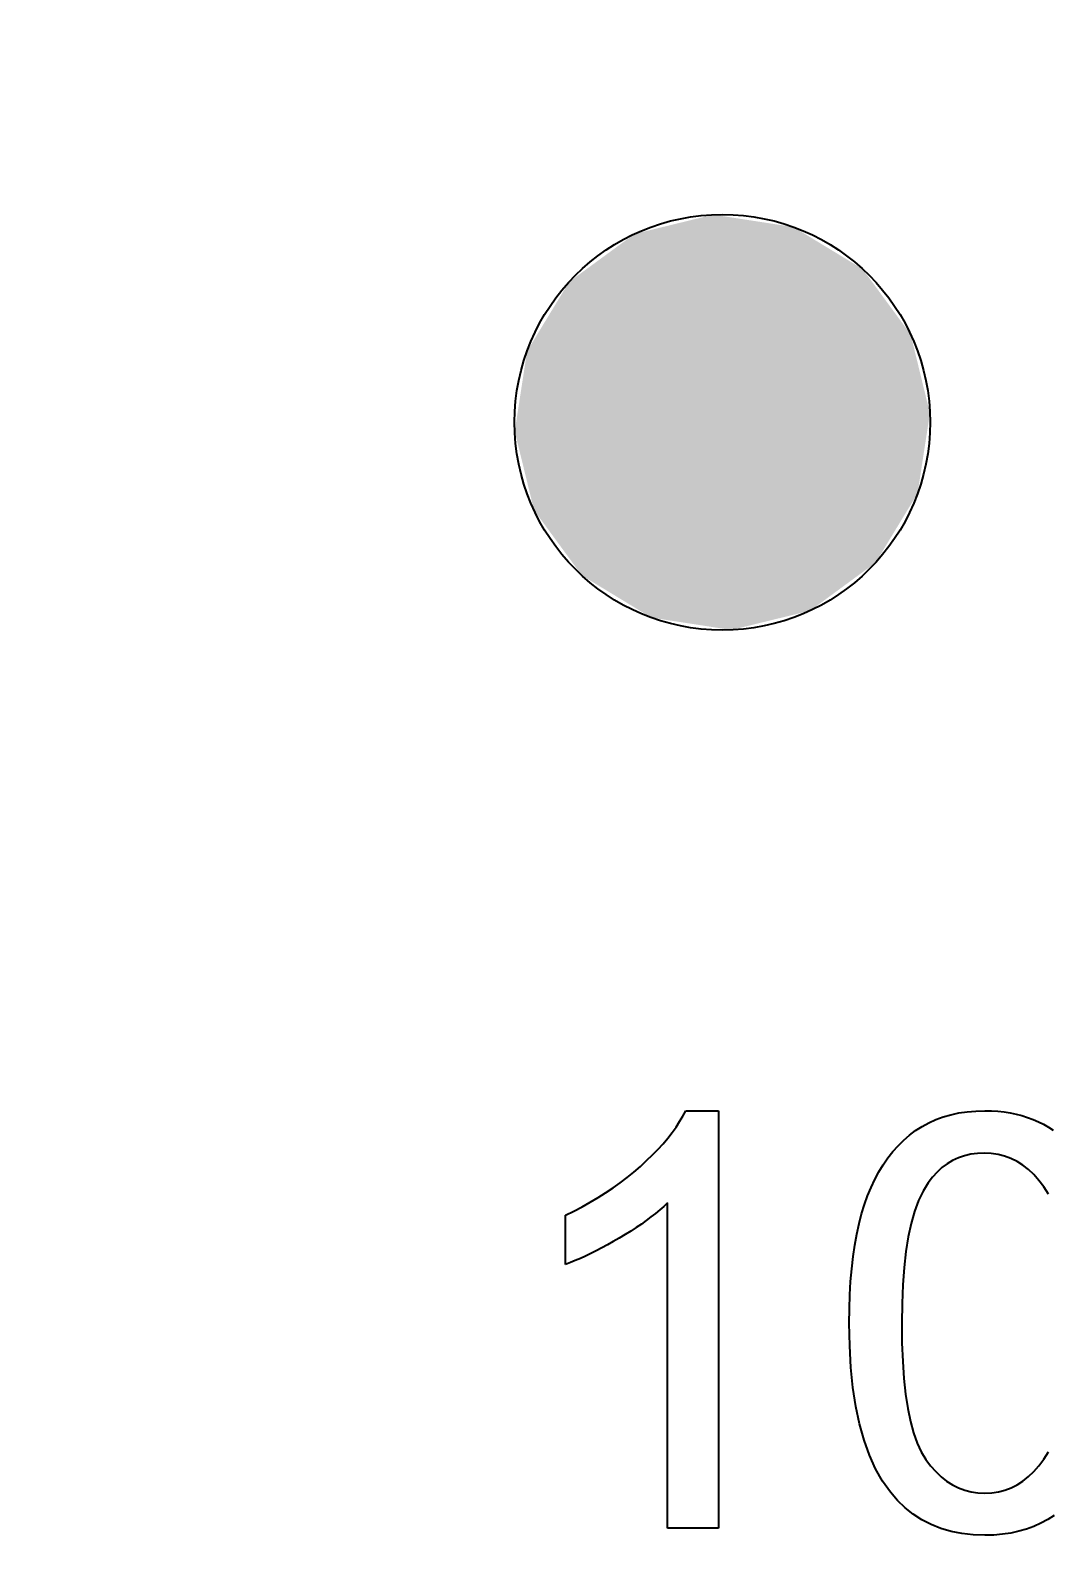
# Model space of a CAD drawing. Extents: x 23 to 417, y 3 to 294.
# Drawn here: x 367.885 to 371.069, y 99.157 to 103.936 of the extents above; entities that cross this region are included whole.
import ezdxf

# ---------------------------------------------------------------- set-up
doc = ezdxf.new("R2010")
doc.units = 0
doc.layers.get('0').update_dxf_attribs({"lineweight": 13})

# ---------------------------------------------------------------- blocks, each defined once
blk = doc.blocks.new('BLOCK2367')
at = {"color": 7, "lineweight": 5}
for points in [[(135.2871, 35.5646), (136.1588, 36.2037), (135.6618, 36.182), (135.9081, 36.2423)], [(135.2871, 35.5646), (136.5256, 35.8676), (136.1588, 36.2037), (136.3756, 36.0721)], [(135.2871, 35.5646), (135.6618, 36.182), (135.3257, 35.8152), (135.4572, 36.032)], [(135.2871, 35.5646), (136.5473, 35.3706), (136.5256, 35.8676), (136.5858, 35.6213)], [(135.2871, 35.5646), (135.3474, 35.3182), (135.7142, 34.9821), (135.4973, 35.1137)], [(135.2871, 35.5646), (135.7142, 34.9821), (136.2112, 35.0038), (135.9648, 34.9435)], [(135.2871, 35.5646), (136.2112, 35.0038), (136.5473, 35.3706), (136.4157, 35.1538)]]:
    blk.add_solid(points, dxfattribs=at)

msp = doc.modelspace()

# ---------------------------------------------------------------- linework, layer by layer
at = {"color": 7, "lineweight": 35, "ltscale": 0.000494049}
msp.add_line((369.9154, 100.5236), (369.9254, 100.5406), dxfattribs=at)
at = {"color": 7, "lineweight": 35, "ltscale": 0.000477851}
msp.add_line((369.9254, 100.5406), (369.9344, 100.5575), dxfattribs=at)
at = {"color": 7, "lineweight": 35, "ltscale": 0.002572}
msp.add_line((369.9344, 100.5575), (370.0372, 100.5575), dxfattribs=at)
at = {"color": 7, "lineweight": 35, "ltscale": 0.032633}
msp.add_line((370.0372, 100.5575), (370.0372, 99.2522), dxfattribs=at)
at = {"color": 7, "lineweight": 35, "ltscale": 0.000613245}
msp.add_line((370.717, 100.53), (370.7401, 100.5384), dxfattribs=at)
at = {"color": 7, "lineweight": 35, "ltscale": 0.000625071}
msp.add_line((370.7401, 100.5384), (370.7641, 100.5453), dxfattribs=at)
at = {"color": 7, "lineweight": 35, "ltscale": 0.000638922}
msp.add_line((370.7641, 100.5453), (370.7891, 100.5506), dxfattribs=at)
at = {"color": 7, "lineweight": 35, "ltscale": 0.000655588}
msp.add_line((370.7891, 100.5506), (370.8151, 100.5544), dxfattribs=at)
at = {"color": 7, "lineweight": 35, "ltscale": 0.000675917}
msp.add_line((370.8151, 100.5544), (370.842, 100.5567), dxfattribs=at)
at = {"color": 7, "lineweight": 35, "ltscale": 0.00069751}
msp.add_line((370.842, 100.5567), (370.8699, 100.5575), dxfattribs=at)
at = {"color": 7, "lineweight": 35, "ltscale": 0.000516823}
msp.add_line((370.8699, 100.5575), (370.8906, 100.5571), dxfattribs=at)
at = {"color": 7, "lineweight": 35, "ltscale": 0.000504845}
msp.add_line((370.8906, 100.5571), (370.9107, 100.5558), dxfattribs=at)
at = {"color": 7, "lineweight": 35, "ltscale": 0.000493753}
msp.add_line((370.9107, 100.5558), (370.9303, 100.5537), dxfattribs=at)
at = {"color": 7, "lineweight": 35, "ltscale": 0.000483749}
msp.add_line((370.9303, 100.5537), (370.9495, 100.5507), dxfattribs=at)
at = {"color": 7, "lineweight": 35, "ltscale": 0.000475677}
msp.add_line((370.9495, 100.5507), (370.9681, 100.5469), dxfattribs=at)
at = {"color": 7, "lineweight": 35, "ltscale": 0.000466794}
msp.add_line((370.9681, 100.5469), (370.9862, 100.5423), dxfattribs=at)
at = {"color": 7, "lineweight": 35, "ltscale": 0.000460189}
msp.add_line((370.9862, 100.5423), (371.0038, 100.5368), dxfattribs=at)
at = {"color": 7, "lineweight": 35, "ltscale": 0.000454896}
msp.add_line((371.0038, 100.5368), (371.0208, 100.5305), dxfattribs=at)
at = {"color": 7, "lineweight": 35, "ltscale": 0.000550975}
msp.add_line((369.878, 100.4719), (369.8916, 100.4892), dxfattribs=at)
at = {"color": 7, "lineweight": 35, "ltscale": 0.000531317}
msp.add_line((369.8916, 100.4892), (369.9041, 100.5065), dxfattribs=at)
at = {"color": 7, "lineweight": 35, "ltscale": 0.00051234}
msp.add_line((369.9041, 100.5065), (369.9154, 100.5236), dxfattribs=at)
at = {"color": 7, "lineweight": 35, "ltscale": 0.000600454}
msp.add_line((370.6345, 100.4812), (370.6536, 100.4957), dxfattribs=at)
at = {"color": 7, "lineweight": 35, "ltscale": 0.00060005}
msp.add_line((370.6536, 100.4957), (370.6738, 100.5087), dxfattribs=at)
at = {"color": 7, "lineweight": 35, "ltscale": 0.000599994}
msp.add_line((370.6738, 100.5087), (370.6949, 100.5201), dxfattribs=at)
at = {"color": 7, "lineweight": 35, "ltscale": 0.000605538}
msp.add_line((370.6949, 100.5201), (370.717, 100.53), dxfattribs=at)
at = {"color": 7, "lineweight": 35, "ltscale": 0.000451567}
msp.add_line((371.0208, 100.5305), (371.0374, 100.5234), dxfattribs=at)
at = {"color": 7, "lineweight": 35, "ltscale": 0.000447777}
msp.add_line((371.0374, 100.5234), (371.0535, 100.5154), dxfattribs=at)
at = {"color": 7, "lineweight": 35, "ltscale": 0.00044597}
msp.add_line((371.0535, 100.5154), (371.069, 100.5066), dxfattribs=at)
at = {"color": 7, "lineweight": 35, "ltscale": 0.00044351}
msp.add_line((371.069, 100.5066), (371.0839, 100.497), dxfattribs=at)
at = {"color": 7, "lineweight": 35, "ltscale": 0.000592586}
msp.add_line((369.8473, 100.4369), (369.8633, 100.4545), dxfattribs=at)
at = {"color": 7, "lineweight": 35, "ltscale": 0.000571087}
msp.add_line((369.8633, 100.4545), (369.878, 100.4719), dxfattribs=at)
at = {"color": 7, "lineweight": 35, "ltscale": 0.000617866}
msp.add_line((370.5825, 100.4297), (370.5989, 100.4481), dxfattribs=at)
at = {"color": 7, "lineweight": 35, "ltscale": 0.000610151}
msp.add_line((370.5989, 100.4481), (370.6162, 100.4653), dxfattribs=at)
at = {"color": 7, "lineweight": 35, "ltscale": 0.000605263}
msp.add_line((370.6162, 100.4653), (370.6345, 100.4812), dxfattribs=at)
at = {"color": 7, "lineweight": 35, "ltscale": 0.0006609}
msp.add_line((369.7925, 100.3837), (369.8119, 100.4015), dxfattribs=at)
at = {"color": 7, "lineweight": 35, "ltscale": 0.000637241}
msp.add_line((369.8119, 100.4015), (369.8302, 100.4193), dxfattribs=at)
at = {"color": 7, "lineweight": 35, "ltscale": 0.000614079}
msp.add_line((369.8302, 100.4193), (369.8473, 100.4369), dxfattribs=at)
at = {"color": 7, "lineweight": 35, "ltscale": 0.000639409}
msp.add_line((370.5524, 100.3889), (370.567, 100.4099), dxfattribs=at)
at = {"color": 7, "lineweight": 35, "ltscale": 0.000627348}
msp.add_line((370.567, 100.4099), (370.5825, 100.4297), dxfattribs=at)
at = {"color": 7, "lineweight": 35, "ltscale": 0.000506305}
msp.add_line((370.7521, 100.3918), (370.7359, 100.3797), dxfattribs=at)
at = {"color": 7, "lineweight": 35, "ltscale": 0.000498228}
msp.add_line((370.7692, 100.4021), (370.7521, 100.3918), dxfattribs=at)
at = {"color": 7, "lineweight": 35, "ltscale": 0.000496524}
msp.add_line((370.7872, 100.4104), (370.7692, 100.4021), dxfattribs=at)
at = {"color": 7, "lineweight": 35, "ltscale": 0.000499522}
msp.add_line((370.8061, 100.417), (370.7872, 100.4104), dxfattribs=at)
at = {"color": 7, "lineweight": 35, "ltscale": 0.000507498}
msp.add_line((370.8259, 100.4216), (370.8061, 100.417), dxfattribs=at)
at = {"color": 7, "lineweight": 35, "ltscale": 0.00052136}
msp.add_line((370.8466, 100.4244), (370.8259, 100.4216), dxfattribs=at)
at = {"color": 7, "lineweight": 35, "ltscale": 0.000539061}
msp.add_line((370.8681, 100.4253), (370.8466, 100.4244), dxfattribs=at)
at = {"color": 7, "lineweight": 35, "ltscale": 0.000550106}
msp.add_line((370.8901, 100.4243), (370.8681, 100.4253), dxfattribs=at)
at = {"color": 7, "lineweight": 35, "ltscale": 0.000537418}
msp.add_line((370.9113, 100.4211), (370.8901, 100.4243), dxfattribs=at)
at = {"color": 7, "lineweight": 35, "ltscale": 0.000529482}
msp.add_line((370.9319, 100.4159), (370.9113, 100.4211), dxfattribs=at)
at = {"color": 7, "lineweight": 35, "ltscale": 0.000527429}
msp.add_line((370.9516, 100.4085), (370.9319, 100.4159), dxfattribs=at)
at = {"color": 7, "lineweight": 35, "ltscale": 0.000532033}
msp.add_line((370.9707, 100.399), (370.9516, 100.4085), dxfattribs=at)
at = {"color": 7, "lineweight": 35, "ltscale": 0.000541521}
msp.add_line((370.9889, 100.3874), (370.9707, 100.399), dxfattribs=at)
at = {"color": 7, "lineweight": 35, "ltscale": 0.000682807}
msp.add_line((369.7293, 100.3323), (369.751, 100.3489), dxfattribs=at)
at = {"color": 7, "lineweight": 35, "ltscale": 0.000678619}
msp.add_line((369.751, 100.3489), (369.7721, 100.366), dxfattribs=at)
at = {"color": 7, "lineweight": 35, "ltscale": 0.000673219}
msp.add_line((369.7721, 100.366), (369.7925, 100.3837), dxfattribs=at)
at = {"color": 7, "lineweight": 35, "ltscale": 0.000688987}
msp.add_line((370.5143, 100.318), (370.5261, 100.3429), dxfattribs=at)
at = {"color": 7, "lineweight": 35, "ltscale": 0.000670074}
msp.add_line((370.5261, 100.3429), (370.5388, 100.3665), dxfattribs=at)
at = {"color": 7, "lineweight": 35, "ltscale": 0.000654369}
msp.add_line((370.5388, 100.3665), (370.5524, 100.3889), dxfattribs=at)
at = {"color": 7, "lineweight": 35, "ltscale": 0.000557439}
msp.add_line((370.7061, 100.3499), (370.6925, 100.3322), dxfattribs=at)
at = {"color": 7, "lineweight": 35, "ltscale": 0.000535676}
msp.add_line((370.7206, 100.3658), (370.7061, 100.3499), dxfattribs=at)
at = {"color": 7, "lineweight": 35, "ltscale": 0.000518872}
msp.add_line((370.7359, 100.3797), (370.7206, 100.3658), dxfattribs=at)
at = {"color": 7, "lineweight": 35, "ltscale": 0.000557181}
msp.add_line((371.0065, 100.3737), (370.9889, 100.3874), dxfattribs=at)
at = {"color": 7, "lineweight": 35, "ltscale": 0.000577479}
msp.add_line((371.0233, 100.3578), (371.0065, 100.3737), dxfattribs=at)
at = {"color": 7, "lineweight": 35, "ltscale": 0.000602289}
msp.add_line((371.0394, 100.3399), (371.0233, 100.3578), dxfattribs=at)
at = {"color": 7, "lineweight": 35, "ltscale": 0.00070138}
msp.add_line((369.6601, 100.2858), (369.6838, 100.3008), dxfattribs=at)
at = {"color": 7, "lineweight": 35, "ltscale": 0.000695688}
msp.add_line((369.6838, 100.3008), (369.7069, 100.3163), dxfattribs=at)
at = {"color": 7, "lineweight": 35, "ltscale": 0.000689196}
msp.add_line((369.7069, 100.3163), (369.7293, 100.3323), dxfattribs=at)
at = {"color": 7, "lineweight": 35, "ltscale": 0.000708756}
msp.add_line((370.5034, 100.2919), (370.5143, 100.318), dxfattribs=at)
at = {"color": 7, "lineweight": 35, "ltscale": 0.000823921}
msp.add_line((370.6769, 100.3065), (370.6628, 100.2766), dxfattribs=at)
at = {"color": 7, "lineweight": 35, "ltscale": 0.000753952}
msp.add_line((370.6925, 100.3322), (370.6769, 100.3065), dxfattribs=at)
at = {"color": 7, "lineweight": 35, "ltscale": 0.000631061}
msp.add_line((371.0548, 100.3198), (371.0394, 100.3399), dxfattribs=at)
at = {"color": 7, "lineweight": 35, "ltscale": 0.000681997}
msp.add_line((371.069, 100.2966), (371.0548, 100.3198), dxfattribs=at)
at = {"color": 7, "lineweight": 35, "ltscale": 0.000726429}
msp.add_line((369.5848, 100.244), (369.6106, 100.2574), dxfattribs=at)
at = {"color": 7, "lineweight": 35, "ltscale": 0.000717002}
msp.add_line((369.6106, 100.2574), (369.6357, 100.2713), dxfattribs=at)
at = {"color": 7, "lineweight": 35, "ltscale": 0.000709919}
msp.add_line((369.6357, 100.2713), (369.6601, 100.2858), dxfattribs=at)
at = {"color": 7, "lineweight": 35, "ltscale": 0.000432224}
msp.add_line((369.8531, 100.2473), (369.8398, 100.2363), dxfattribs=at)
at = {"color": 7, "lineweight": 35, "ltscale": 0.000418255}
msp.add_line((369.8657, 100.2583), (369.8531, 100.2473), dxfattribs=at)
at = {"color": 7, "lineweight": 35, "ltscale": 0.000404277}
msp.add_line((369.8776, 100.2693), (369.8657, 100.2583), dxfattribs=at)
at = {"color": 7, "lineweight": 35, "ltscale": 0.025428}
msp.add_line((369.8776, 99.2522), (369.8776, 100.2693), dxfattribs=at)
at = {"color": 7, "lineweight": 35, "ltscale": 0.000759923}
msp.add_line((370.4844, 100.2354), (370.4935, 100.2644), dxfattribs=at)
at = {"color": 7, "lineweight": 35, "ltscale": 0.000729778}
msp.add_line((370.4935, 100.2644), (370.5034, 100.2919), dxfattribs=at)
at = {"color": 7, "lineweight": 35, "ltscale": 0.000900028}
msp.add_line((370.6628, 100.2766), (370.6505, 100.2428), dxfattribs=at)
at = {"color": 7, "lineweight": 35, "ltscale": 0.000735462}
msp.add_line((369.5583, 100.2311), (369.5848, 100.244), dxfattribs=at)
at = {"color": 7, "lineweight": 35, "ltscale": 0.003857}
msp.add_line((369.5583, 100.0769), (369.5583, 100.2311), dxfattribs=at)
at = {"color": 7, "lineweight": 35, "ltscale": 0.000489101}
msp.add_line((369.7955, 100.2033), (369.7793, 100.1923), dxfattribs=at)
at = {"color": 7, "lineweight": 35, "ltscale": 0.000474747}
msp.add_line((369.811, 100.2143), (369.7955, 100.2033), dxfattribs=at)
at = {"color": 7, "lineweight": 35, "ltscale": 0.000459988}
msp.add_line((369.8257, 100.2253), (369.811, 100.2143), dxfattribs=at)
at = {"color": 7, "lineweight": 35, "ltscale": 0.00044583}
msp.add_line((369.8398, 100.2363), (369.8257, 100.2253), dxfattribs=at)
at = {"color": 7, "lineweight": 35, "ltscale": 0.000834403}
msp.add_line((370.4693, 100.172), (370.4764, 100.2046), dxfattribs=at)
at = {"color": 7, "lineweight": 35, "ltscale": 0.000796035}
msp.add_line((370.4764, 100.2046), (370.4844, 100.2354), dxfattribs=at)
at = {"color": 7, "lineweight": 35, "ltscale": 0.001072}
msp.add_line((370.6397, 100.205), (370.6307, 100.1631), dxfattribs=at)
at = {"color": 7, "lineweight": 35, "ltscale": 0.000983638}
msp.add_line((370.6505, 100.2428), (370.6397, 100.205), dxfattribs=at)
at = {"color": 7, "lineweight": 35, "ltscale": 0.00053499}
msp.add_line((369.7264, 100.1593), (369.7079, 100.1486), dxfattribs=at)
at = {"color": 7, "lineweight": 35, "ltscale": 0.000535143}
msp.add_line((369.7448, 100.1703), (369.7264, 100.1593), dxfattribs=at)
at = {"color": 7, "lineweight": 35, "ltscale": 0.000519298}
msp.add_line((369.7624, 100.1813), (369.7448, 100.1703), dxfattribs=at)
at = {"color": 7, "lineweight": 35, "ltscale": 0.000504826}
msp.add_line((369.7793, 100.1923), (369.7624, 100.1813), dxfattribs=at)
at = {"color": 7, "lineweight": 35, "ltscale": 0.000874208}
msp.add_line((370.4631, 100.1376), (370.4693, 100.172), dxfattribs=at)
at = {"color": 7, "lineweight": 35, "ltscale": 0.001162}
msp.add_line((370.6307, 100.1631), (370.6233, 100.1172), dxfattribs=at)
at = {"color": 7, "lineweight": 35, "ltscale": 0.00046092}
msp.add_line((369.6376, 100.1112), (369.621, 100.1032), dxfattribs=at)
at = {"color": 7, "lineweight": 35, "ltscale": 0.00047593}
msp.add_line((369.6546, 100.1197), (369.6376, 100.1112), dxfattribs=at)
at = {"color": 7, "lineweight": 35, "ltscale": 0.000489985}
msp.add_line((369.672, 100.1288), (369.6546, 100.1197), dxfattribs=at)
at = {"color": 7, "lineweight": 35, "ltscale": 0.00050438}
msp.add_line((369.6897, 100.1384), (369.672, 100.1288), dxfattribs=at)
at = {"color": 7, "lineweight": 35, "ltscale": 0.000519793}
msp.add_line((369.7079, 100.1486), (369.6897, 100.1384), dxfattribs=at)
at = {"color": 7, "lineweight": 35, "ltscale": 0.000914303}
msp.add_line((370.4579, 100.1014), (370.4631, 100.1376), dxfattribs=at)
at = {"color": 7, "lineweight": 35, "ltscale": 0.001257}
msp.add_line((370.6233, 100.1172), (370.6175, 100.0673), dxfattribs=at)
at = {"color": 7, "lineweight": 35, "ltscale": 0.000404492}
msp.add_line((369.5735, 100.0826), (369.5583, 100.0769), dxfattribs=at)
at = {"color": 7, "lineweight": 35, "ltscale": 0.000417722}
msp.add_line((369.5889, 100.0889), (369.5735, 100.0826), dxfattribs=at)
at = {"color": 7, "lineweight": 35, "ltscale": 0.000431549}
msp.add_line((369.6048, 100.0958), (369.5889, 100.0889), dxfattribs=at)
at = {"color": 7, "lineweight": 35, "ltscale": 0.000446026}
msp.add_line((369.621, 100.1032), (369.6048, 100.0958), dxfattribs=at)
at = {"color": 7, "lineweight": 35, "ltscale": 0.000998762}
msp.add_line((370.4503, 100.0235), (370.4536, 100.0633), dxfattribs=at)
at = {"color": 7, "lineweight": 35, "ltscale": 0.000956674}
msp.add_line((370.4536, 100.0633), (370.4579, 100.1014), dxfattribs=at)
at = {"color": 7, "lineweight": 35, "ltscale": 0.001353}
msp.add_line((370.6175, 100.0673), (370.6134, 100.0133), dxfattribs=at)
at = {"color": 7, "lineweight": 35, "ltscale": 0.001042}
msp.add_line((370.4479, 99.9819), (370.4503, 100.0235), dxfattribs=at)
at = {"color": 7, "lineweight": 35, "ltscale": 0.001451}
msp.add_line((370.6134, 100.0133), (370.6109, 99.9553), dxfattribs=at)
at = {"color": 7, "lineweight": 35, "ltscale": 0.001086}
msp.add_line((370.4465, 99.9385), (370.4479, 99.9819), dxfattribs=at)
at = {"color": 7, "lineweight": 35, "ltscale": 0.00113}
msp.add_line((370.446, 99.8933), (370.4465, 99.9385), dxfattribs=at)
at = {"color": 7, "lineweight": 35, "ltscale": 0.00155}
msp.add_line((370.6109, 99.9553), (370.6101, 99.8933), dxfattribs=at)
at = {"color": 7, "lineweight": 35, "ltscale": 0.001781}
msp.add_line((370.4473, 99.8221), (370.446, 99.8933), dxfattribs=at)
at = {"color": 7, "lineweight": 35, "ltscale": 0.001547}
msp.add_line((370.6101, 99.8933), (370.6108, 99.8314), dxfattribs=at)
at = {"color": 7, "lineweight": 35, "ltscale": 0.001681}
msp.add_line((370.4511, 99.755), (370.4473, 99.8221), dxfattribs=at)
at = {"color": 7, "lineweight": 35, "ltscale": 0.001441}
msp.add_line((370.6108, 99.8314), (370.613, 99.7738), dxfattribs=at)
at = {"color": 7, "lineweight": 35, "ltscale": 0.001336}
msp.add_line((370.613, 99.7738), (370.6168, 99.7205), dxfattribs=at)
at = {"color": 7, "lineweight": 35, "ltscale": 0.001584}
msp.add_line((370.4576, 99.6919), (370.4511, 99.755), dxfattribs=at)
at = {"color": 7, "lineweight": 35, "ltscale": 0.001491}
msp.add_line((370.4666, 99.6329), (370.4576, 99.6919), dxfattribs=at)
at = {"color": 7, "lineweight": 35, "ltscale": 0.001233}
msp.add_line((370.6168, 99.7205), (370.6221, 99.6715), dxfattribs=at)
at = {"color": 7, "lineweight": 35, "ltscale": 0.001402}
msp.add_line((370.4782, 99.5781), (370.4666, 99.6329), dxfattribs=at)
at = {"color": 7, "lineweight": 35, "ltscale": 0.001131}
msp.add_line((370.6221, 99.6715), (370.6288, 99.6267), dxfattribs=at)
at = {"color": 7, "lineweight": 35, "ltscale": 0.001032}
msp.add_line((370.6288, 99.6267), (370.637, 99.5862), dxfattribs=at)
at = {"color": 7, "lineweight": 35, "ltscale": 0.001319}
msp.add_line((370.4923, 99.5272), (370.4782, 99.5781), dxfattribs=at)
at = {"color": 7, "lineweight": 35, "ltscale": 0.000936612}
msp.add_line((370.637, 99.5862), (370.6468, 99.5501), dxfattribs=at)
at = {"color": 7, "lineweight": 35, "ltscale": 0.000846198}
msp.add_line((370.6468, 99.5501), (370.658, 99.5181), dxfattribs=at)
at = {"color": 7, "lineweight": 35, "ltscale": 0.001241}
msp.add_line((370.509, 99.4805), (370.4923, 99.5272), dxfattribs=at)
at = {"color": 7, "lineweight": 35, "ltscale": 0.00076018}
msp.add_line((370.658, 99.5181), (370.6708, 99.4905), dxfattribs=at)
at = {"color": 7, "lineweight": 35, "ltscale": 0.00068329}
msp.add_line((370.6708, 99.4905), (370.685, 99.4672), dxfattribs=at)
at = {"color": 7, "lineweight": 35, "ltscale": 0.000684966}
msp.add_line((371.0548, 99.4676), (371.069, 99.491), dxfattribs=at)
at = {"color": 7, "lineweight": 35, "ltscale": 0.00117}
msp.add_line((370.5283, 99.4378), (370.509, 99.4805), dxfattribs=at)
at = {"color": 7, "lineweight": 35, "ltscale": 0.001109}
msp.add_line((370.5502, 99.3993), (370.5283, 99.4378), dxfattribs=at)
at = {"color": 7, "lineweight": 35, "ltscale": 0.000632393}
msp.add_line((370.685, 99.4672), (370.7003, 99.4471), dxfattribs=at)
at = {"color": 7, "lineweight": 35, "ltscale": 0.000602776}
msp.add_line((370.7003, 99.4471), (370.7164, 99.4291), dxfattribs=at)
at = {"color": 7, "lineweight": 35, "ltscale": 0.000604237}
msp.add_line((371.0234, 99.4293), (371.0394, 99.4474), dxfattribs=at)
at = {"color": 7, "lineweight": 35, "ltscale": 0.000633991}
msp.add_line((371.0394, 99.4474), (371.0548, 99.4676), dxfattribs=at)
at = {"color": 7, "lineweight": 35, "ltscale": 0.001057}
msp.add_line((370.5746, 99.3648), (370.5502, 99.3993), dxfattribs=at)
at = {"color": 7, "lineweight": 35, "ltscale": 0.000577355}
msp.add_line((370.7164, 99.4291), (370.7331, 99.4132), dxfattribs=at)
at = {"color": 7, "lineweight": 35, "ltscale": 0.000555797}
msp.add_line((370.7331, 99.4132), (370.7506, 99.3994), dxfattribs=at)
at = {"color": 7, "lineweight": 35, "ltscale": 0.000538939}
msp.add_line((370.7506, 99.3994), (370.7687, 99.3877), dxfattribs=at)
at = {"color": 7, "lineweight": 35, "ltscale": 0.000528072}
msp.add_line((370.7687, 99.3877), (370.7875, 99.3782), dxfattribs=at)
at = {"color": 7, "lineweight": 35, "ltscale": 0.000528513}
msp.add_line((370.9522, 99.3783), (370.9711, 99.3878), dxfattribs=at)
at = {"color": 7, "lineweight": 35, "ltscale": 0.000539485}
msp.add_line((370.9711, 99.3878), (370.9892, 99.3995), dxfattribs=at)
at = {"color": 7, "lineweight": 35, "ltscale": 0.000556724}
msp.add_line((370.9892, 99.3995), (371.0067, 99.4134), dxfattribs=at)
at = {"color": 7, "lineweight": 35, "ltscale": 0.000578409}
msp.add_line((371.0067, 99.4134), (371.0234, 99.4293), dxfattribs=at)
at = {"color": 7, "lineweight": 35, "ltscale": 0.000848255}
msp.add_line((370.5969, 99.3392), (370.5746, 99.3648), dxfattribs=at)
at = {"color": 7, "lineweight": 35, "ltscale": 0.000827356}
msp.add_line((370.6207, 99.3162), (370.5969, 99.3392), dxfattribs=at)
at = {"color": 7, "lineweight": 35, "ltscale": 0.000522948}
msp.add_line((370.7875, 99.3782), (370.8071, 99.3708), dxfattribs=at)
at = {"color": 7, "lineweight": 35, "ltscale": 0.000522872}
msp.add_line((370.8071, 99.3708), (370.8273, 99.3655), dxfattribs=at)
at = {"color": 7, "lineweight": 35, "ltscale": 0.000529685}
msp.add_line((370.8273, 99.3655), (370.8483, 99.3623), dxfattribs=at)
at = {"color": 7, "lineweight": 35, "ltscale": 0.000541179}
msp.add_line((370.8483, 99.3623), (370.8699, 99.3612), dxfattribs=at)
at = {"color": 7, "lineweight": 35, "ltscale": 0.000542153}
msp.add_line((370.8699, 99.3612), (370.8915, 99.3623), dxfattribs=at)
at = {"color": 7, "lineweight": 35, "ltscale": 0.000528762}
msp.add_line((370.8915, 99.3623), (370.9125, 99.3655), dxfattribs=at)
at = {"color": 7, "lineweight": 35, "ltscale": 0.000523939}
msp.add_line((370.9125, 99.3655), (370.9327, 99.3708), dxfattribs=at)
at = {"color": 7, "lineweight": 35, "ltscale": 0.000522395}
msp.add_line((370.9327, 99.3708), (370.9522, 99.3783), dxfattribs=at)
at = {"color": 7, "lineweight": 35, "ltscale": 0.000813691}
msp.add_line((370.6463, 99.296), (370.6207, 99.3162), dxfattribs=at)
at = {"color": 7, "lineweight": 35, "ltscale": 0.000806643}
msp.add_line((370.6733, 99.2785), (370.6463, 99.296), dxfattribs=at)
at = {"color": 7, "lineweight": 35, "ltscale": 0.000601097}
msp.add_line((371.087, 99.2921), (371.0668, 99.2791), dxfattribs=at)
at = {"color": 7, "lineweight": 35, "ltscale": 0.003991}
msp.add_line((370.0372, 99.2522), (369.8776, 99.2522), dxfattribs=at)
at = {"color": 7, "lineweight": 35, "ltscale": 0.0008082}
msp.add_line((370.7021, 99.2637), (370.6733, 99.2785), dxfattribs=at)
at = {"color": 7, "lineweight": 35, "ltscale": 0.000817008}
msp.add_line((370.7324, 99.2516), (370.7021, 99.2637), dxfattribs=at)
at = {"color": 7, "lineweight": 35, "ltscale": 0.000832598}
msp.add_line((370.7644, 99.2421), (370.7324, 99.2516), dxfattribs=at)
at = {"color": 7, "lineweight": 35, "ltscale": 0.000627245}
msp.add_line((371.0004, 99.2492), (370.9763, 99.2423), dxfattribs=at)
at = {"color": 7, "lineweight": 35, "ltscale": 0.000615453}
msp.add_line((371.0235, 99.2576), (371.0004, 99.2492), dxfattribs=at)
at = {"color": 7, "lineweight": 35, "ltscale": 0.000607027}
msp.add_line((371.0456, 99.2676), (371.0235, 99.2576), dxfattribs=at)
at = {"color": 7, "lineweight": 35, "ltscale": 0.000602726}
msp.add_line((371.0668, 99.2791), (371.0456, 99.2676), dxfattribs=at)
at = {"color": 7, "lineweight": 35, "ltscale": 0.000855858}
msp.add_line((370.7979, 99.2354), (370.7644, 99.2421), dxfattribs=at)
at = {"color": 7, "lineweight": 35, "ltscale": 0.000885537}
msp.add_line((370.8331, 99.2313), (370.7979, 99.2354), dxfattribs=at)
at = {"color": 7, "lineweight": 35, "ltscale": 0.000920044}
msp.add_line((370.8699, 99.23), (370.8331, 99.2313), dxfattribs=at)
at = {"color": 7, "lineweight": 35, "ltscale": 0.000701487}
msp.add_line((370.8979, 99.2308), (370.8699, 99.23), dxfattribs=at)
at = {"color": 7, "lineweight": 35, "ltscale": 0.000679836}
msp.add_line((370.925, 99.2331), (370.8979, 99.2308), dxfattribs=at)
at = {"color": 7, "lineweight": 35, "ltscale": 0.000659614}
msp.add_line((370.9511, 99.2369), (370.925, 99.2331), dxfattribs=at)
at = {"color": 7, "lineweight": 35, "ltscale": 0.000642025}
msp.add_line((370.9763, 99.2423), (370.9511, 99.2369), dxfattribs=at)
at = {"color": 7, "lineweight": 35}
for centre, radius in [((368.4926, 98.435), 10.8966), ((368.4926, 98.435), 9.2456), ((368.4926, 98.435), 9.1465), ((368.4926, 98.435), 9.1465), ((368.4926, 98.435), 8.5852), ((370.0488, 102.7106), 0.65)]:
    msp.add_circle(centre, radius, dxfattribs=at)
for radius, start, end in [(10.2362, 24.09031, 280.44058), (7.2644, 300.13355, 439.69111)]:
    msp.add_arc((368.4926, 98.435), radius, start, end, dxfattribs=at)
msp.add_open_spline([(358.4259, 96.58), (358.1183, 98.413), (358.4798, 101.6902), (360.984, 105.5244), (364.2973, 107.7923), (368.2068, 108.6129), (371.5941, 107.9727), (373.4241, 106.963), (374.056, 106.5117)], degree=3, knots=[0, 0, 0, 0, 4.288877, 7.335284, 10.366563, 13.381184, 16.378429, 18.171021, 18.171021, 18.171021, 18.171021], dxfattribs=at)

# ---------------------------------------------------------------- block references
at = {"lineweight": 0}
msp.add_blockref('BLOCK2367', (234.1124, 67.1177), dxfattribs=at)

doc.saveas('drawing.dxf')
